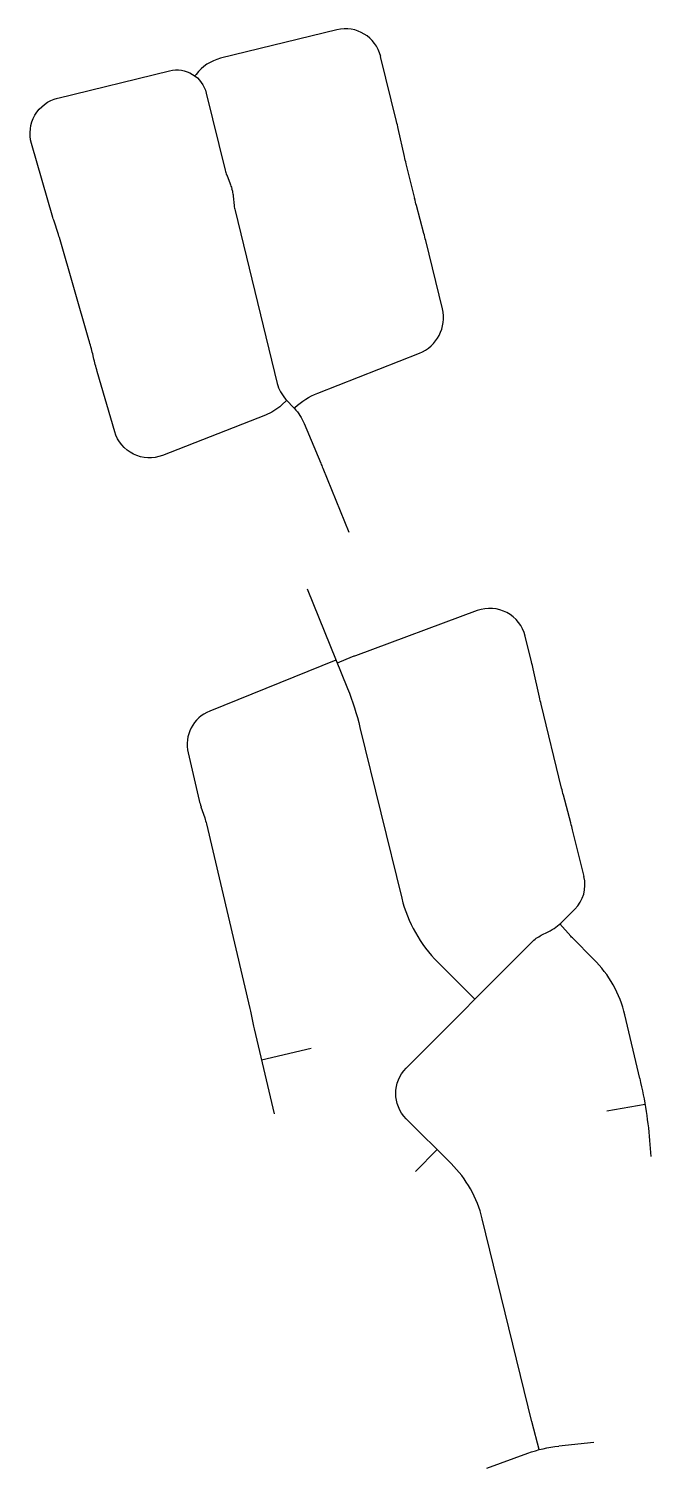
# Model space of a CAD drawing. Extents: x 491708 to 491880, y 237773 to 238171.
import ezdxf

# ---------------------------------------------------------------- set-up
doc = ezdxf.new("R2010")
doc.units = 0
doc.layers.add('JPP_Centreline', color=1, linetype='CONTINUOUS')
doc.layers.add('JPP_TurningHead', color=6, linetype='CONTINUOUS')

msp = doc.modelspace()

# ---------------------------------------------------------------- linework, layer by layer
at = {"layer": 'JPP_Centreline', "ltscale": 0.3}
for p, q in [((491792.76, 238170.77), (491760.57, 238162.9)), ((491809.25, 238145.46), (491804.85, 238163.44)), ((491715.54, 238151.88), (491746.49, 238159.45)), ((491753.8, 238158.42), (491753.51, 238158.03)), ((491811.45, 238135.72), (491809.71, 238143.51)), ((491714.21, 238118.92), (491708.3, 238139.4)), ((491814.26, 238124.14), (491811.9, 238133.77)), ((491816.81, 238114.48), (491814.75, 238122.21)), ((491724.19, 238085.05), (491716.01, 238113.4)), ((491821.92, 238093.65), (491817.3, 238112.54)), ((491787.46, 238070.34), (491815.56, 238081.38)), ((491731.3, 238059.69), (491726.49, 238076.35)), ((491778.87, 238068.38), (491777.43, 238067.04)), ((491772.98, 238064.25), (491744.54, 238053.14)), ((491751.58, 237970.91), (491754.69, 237957.75)), ((491756.67, 237951.27), (491768.71, 237900.3)), ((491769.85, 237894.61), (491775.39, 237871.14))]:
    msp.add_line(p, q, dxfattribs=at)
at = {"layer": 'JPP_Centreline'}
for p, q in [((491756.64, 238153.29), (491761.85, 238132)), ((491762.27, 238130.68), (491763.23, 238128.25)), ((491763.65, 238126.94), (491763.85, 238126.15)), ((491764.08, 238124.8), (491764.35, 238122.19)), ((491715.77, 238114.17), (491714.45, 238118.16)), ((491764.58, 238120.83), (491776.27, 238073.05)), ((491725.46, 238080.21), (491725.22, 238081.19)), ((491778.66, 238068.61), (491781.02, 238066.08)), ((491780.93, 238066.17), (491781.15, 238066.37)), ((491783.67, 238061.98), (491788.31, 238050.98)), ((491788.85, 238049.66), (491796.03, 238031.93)), ((491784.49, 238016.27), (491795.67, 237988.7)), ((491831.58, 238010.24), (491797.86, 237997.78)), ((491846.56, 237996.08), (491844.82, 238003.2)), ((491792.5, 237996.51), (491757.59, 237982.49)), ((491796.98, 237997.44), (491792.81, 237995.75)), ((491848.76, 237986.32), (491847.02, 237994.13)), ((491854.89, 237961.2), (491849.22, 237984.38)), ((491799.13, 237977.98), (491810.68, 237930.77)), ((491857.43, 237951.57), (491855.39, 237959.25)), ((491755.17, 237956.06), (491756.19, 237952.97)), ((491861.08, 237936.75), (491857.93, 237949.62)), ((491855.15, 237924.32), (491858.56, 237927.73)), ((491857.43, 237920.25, 0), (491854.44, 237923.65, 0)), ((491849.27, 237920.52), (491851.21, 237921.48)), ((491863.74, 237913.93), (491857.88, 237919.78)), ((491811.91, 237883.8), (491846.65, 237918.62)), ((491820.65, 237913.09), (491830.91, 237902.85)), ((491768.88, 237899.52), (491769.68, 237895.4)), ((491876.56, 237880.92), (491872.38, 237898.49)), ((491824.34, 237857.42), (491811.93, 237869.8)), ((491879.67, 237859.38), (491879.42, 237862.67)), ((491846.68, 237785.99), (491832.93, 237842.18)), ((491848.71, 237778.35), (491846.73, 237785.8))]:
    msp.add_line(p, q, dxfattribs=at)
at = {"layer": 'JPP_Centreline', "ltscale": 0.3}
for centre, radius, start, end in [((491795.14, 238161.06), 10, 13.7454, 103.7454), ((491763.42, 238151.24), 12, 103.7454, 143.2569), ((491712.11, 238121.7), 100, 12.5983, 13.7454), ((491696.79, 238107.86), 20, 16.0913, 18.3819), ((491720.17, 238088.78), 100, 13.7454, 14.8914), ((491811.72, 238091.16), 10.5, 291.45, 13.7454), ((491789.31, 237899.21, 0), 20, 190.9952, 193.2876)]:
    msp.add_arc(centre, radius, start, end, dxfattribs=at)
at = {"layer": 'JPP_Centreline', "ltscale": 0.3, "extrusion": (0, 0, -1)}
for centre, radius, start, end in [((-491748.48, 238151.29), 8.4, 76.2546, 166.2546), ((-491717.91, 238142.17), 10, 343.9087, 76.2546), ((-491909.04, 238157.53), 100, 346.2546, 347.4017), ((-491911.39, 238147.91), 100, 345.1086, 346.2546), ((-491822.57, 238104.06), 100, 343.9087, 346.1993), ((-491794.77, 238051.73), 20, 47.064, 68.55), ((-491767.89, 238077.29), 14, 227.064, 248.6735), ((-491740.91, 238062.46), 10, 248.6735, 343.9087), ((-491737.21, 237946.68, 0), 20, 161.6668, 166.7124)]:
    msp.add_arc(centre, radius, start, end, dxfattribs=at)
at = {"layer": 'JPP_Centreline'}
for centre, radius, start, end in [((491771.56, 238134.37), 10, 193.7454, 201.6487), ((491774.29, 238123.21), 10, 185.842, 193.7454), ((491628.11, 238057.33), 100, 13.8007, 16.0913), ((491785.98, 238075.42), 10, 193.7454, 222.936), ((491835.06, 238000.81, 0), 10.05, 13.7454, 110.2715), ((491808.26, 237969.64), 30, 110.2715, 112.0741), ((491749.43, 237972.32, 0), 100, 12.5991, 13.7454), ((491761.32, 237973.21, 0), 10, 111.8899, 193.2876), ((491774.16, 237962.35, 0), 20, 193.2876, 198.3332), ((491760.79, 237925.86, 0), 100, 13.7454, 14.8957), ((491851.8, 237934.48, 0), 9.55, 315.07, 13.7454), ((491847.21, 237939.7), 37.6, 193.7454, 225.07), ((491844.53, 237934.91, 0), 15, 296.4491, 315.07), ((491840.86, 237890.99), 32.4, 13.3882, 45.07), ((491762.16, 237853.69), 117.6, 4.3809, 13.3882), ((491801.46, 237834.48, 0), 32.4, 13.7454, 45.07)]:
    msp.add_arc(centre, radius, start, end, dxfattribs=at)
at = {"layer": 'JPP_Centreline', "extrusion": (0, 0, -1)}
for centre, radius, start, end in [((-491753.94, 238124.56), 10, 158.3513, 166.2546), ((-491754.13, 238123.78), 10, 166.2546, 174.158), ((-491733.43, 238124.46), 20, 341.6181, 343.9087), ((-491770.77, 238056.55), 14, 137.064, 157.14), ((-491696.16, 238012.13), 100, 157.14, 157.9557), ((-491723.76, 237959.54), 77.6, 157.9259, 166.2546), ((-491946.36, 238008.14, 0), 100, 346.2546, 347.4009), ((-491952.02, 237984.96, 0), 100, 345.1043, 346.2546), ((-491853.73, 237911.56, 0), 10, 44.93, 63.5509), ((-491749.25, 237895.71, 0), 20, 166.7124, 169.0048), ((-491818.92, 237876.81, 0), 9.9, 314.93, 44.93), ((-491856.39, 237788.37, 0), 10, 345.0936, 346.2546)]:
    msp.add_arc(centre, radius, start, end, dxfattribs=at)
at = {"layer": 'JPP_Centreline', "extrusion": (7.19175e-05, 7.20934e-05, -1)}
msp.add_arc((-491864.94, 237926.86, 52.53), 10, 314.93, 318.6446, dxfattribs=at)
at = {"layer": 'JPP_TurningHead'}
for p, q in [((491785.6, 237889.26), (491771.88, 237886.02)), ((491867.41, 237872.01), (491878.02, 237873.85)), ((491814.45, 237855.22), (491820.48, 237861.27)), ((491854.11, 237779.36), (491863.78, 237780.42)), ((491834.25, 237773.21), (491845.56, 237777.36))]:
    msp.add_line(p, q, dxfattribs=at)
at = {"layer": 'JPP_TurningHead', "extrusion": (0, 0, -1)}
msp.add_arc((-491858.07, 237743.17), 36.4, 69.8977, 83.7425, dxfattribs=at)

doc.saveas('drawing.dxf')
